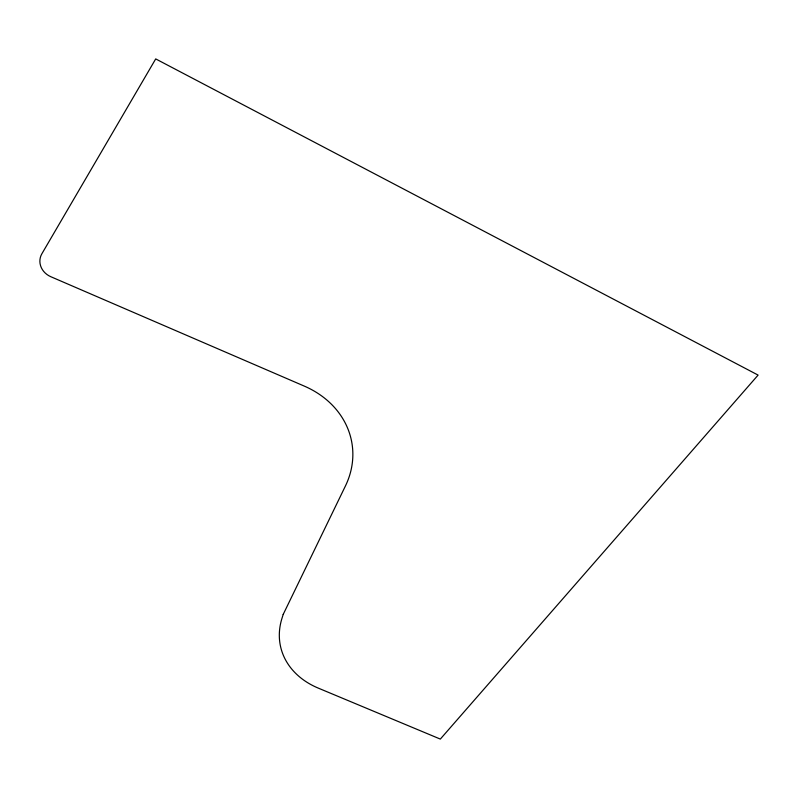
<?xml version="1.0" encoding="UTF-8"?>
<svg xmlns="http://www.w3.org/2000/svg" width="798" height="798" viewBox="0 0 798 798"><rect width="100%" height="100%" fill="white"/><g stroke="black" fill="none" stroke-linecap="round" stroke-linejoin="round"><path stroke-width="1.2" d="M283.2 614.41L281.933 618.47A86.473 66.653 -13.5 0 0 318.252 688.105L440.326 739.088L758.1 375.09L155.71 58.912L41.875 253.774A18.125 16.259 13.7 0 0 50.823 276.716L304.317 386.112A95.211 80.389 -8.9 0 1 345.424 485.982L283.2 614.41"/></g></svg>
